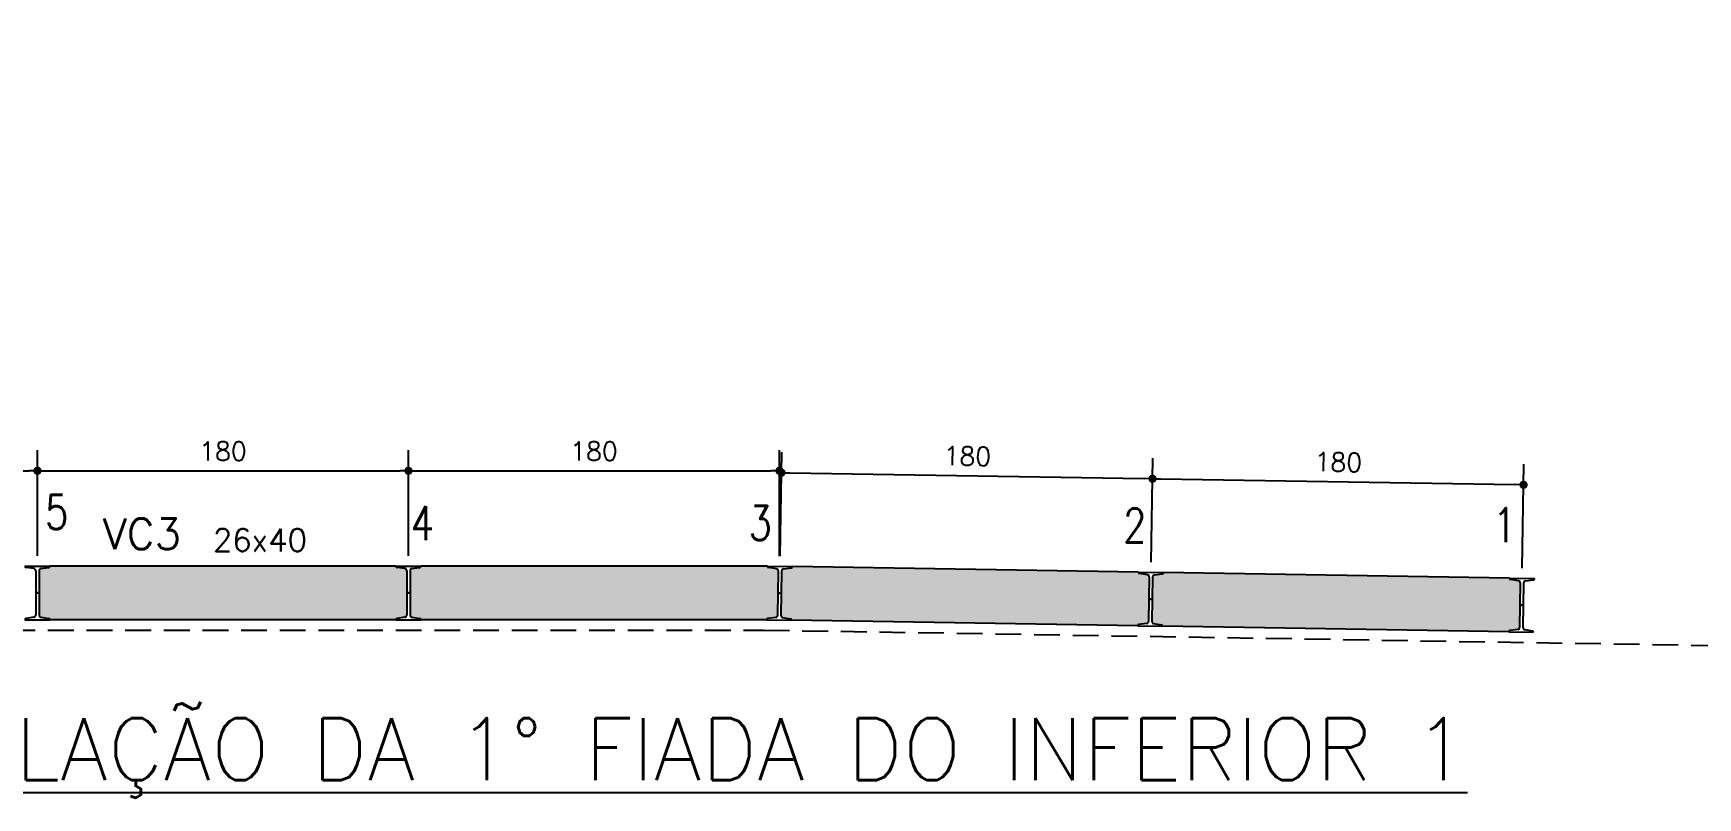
# Model space of a CAD drawing. Extents: x -14651 to 4579, y -10691 to -1290.
# Drawn here: x 1017 to 1824, y -10678 to -10308 of the extents above; entities that cross this region are included whole.
import ezdxf

# ---------------------------------------------------------------- set-up
doc = ezdxf.new("R2010")
doc.units = 0
doc.header["$LTSCALE"] = 25
doc.linetypes.add('DASHED2', pattern=[0.375, 0.25, -0.125])
for name, color, linetype in [('COTA', 1, 'Continuous'), ('H2', 252, 'Continuous'), ('PENA_6', 6, 'Continuous'), ('PROJ', 252, 'Continuous'), ('SOLO-FUNDAÇOES', 7, 'Continuous'), ('SOLOD-TEXTO-007', 7, 'Continuous'), ('T4', 6, 'Continuous'), ('TERRENO', 1, 'DASHED2'), ('VIG-D', 2, 'Continuous'), ('VIG-N', 4, 'Continuous'), ('VIGA', 3, 'Continuous')]:
    doc.layers.add(name, color=color, linetype=linetype)
doc.styles.add('COTA', font='romans.shx')
doc.styles.add('ROMANS', font='ROMANS')
doc.styles.get("Standard").update_dxf_attribs({"font": 'romans.shx'})
doc.styles.add('Texto4', font='romans.shx', dxfattribs={"height": 30})
doc.dimstyles.new('forma', dxfattribs={"dimscale": 5, "dimtxt": 1.8, "dimasz": 0.8, "dimexe": 2, "dimexo": 1, "dimgap": 1, "dimtad": 1, "dimdec": 1, "dimzin": 9, "dimtxsty": 'COTA', "dimblk1": 'DOT', "dimblk2": 'DOT', "dimsah": 1, "dimcen": 0, "dimdle": 1, "dimclrd": 256, "dimclre": 256, "dimclrt": 2, "dimadec": 0, "dimazin": 0, "dimtfac": 1, "dimtdec": 0, "dimtmove": 0, "dimatfit": 3, "dimfxl": 1, "dimtolj": 1, "dimtzin": 0, "dimarcsym": 0})

# ---------------------------------------------------------------- blocks, each defined once
blk = doc.blocks.new('perfilW250x38-5')
at = {"layer": 'PROJ', "linetype": 'Continuous'}
for p, q in [((0.0856, 0.0655), (0.2064, 0.0655)), ((0.1292, 0.0536), (0.0918, 0.0594)), ((0.1378, 0.0434), (0.1378, -0.1724)), ((0.1542, 0.0434), (0.1542, -0.1724)), ((0.1629, 0.0536), (0.2003, 0.0594)), ((0.0856, -0.1945), (0.2064, -0.1945)), ((0.1292, -0.1825), (0.0918, -0.1883)), ((0.1629, -0.1825), (0.2003, -0.1883))]:
    blk.add_line(p, q, dxfattribs=at)
for centre, radius, start, end in [((0.0918, 0.0655), 0.00614, 180, 270), ((0.1276, 0.0434), 0.0102, 0, 81.15819), ((0.1644, 0.0434), 0.0102, 98.84181, 180), ((0.2003, 0.0655), 0.00614, 270, 0), ((0.0918, -0.1945), 0.00614, 90, 180), ((0.1276, -0.1724), 0.0102, 278.84181, 0), ((0.1644, -0.1724), 0.0102, 180, 261.15819), ((0.2003, -0.1945), 0.00614, 0, 90)]:
    blk.add_arc(centre, radius, start, end, dxfattribs=at)
at = {"layer": 'PROJ'}
blk.add_point((0.146, -0.0645), dxfattribs=at)
blk = doc.blocks.new('A$C0fe96c67')
at = {"layer": 'VIGA'}
for points in [[(1853.14, -2230.41), (1685.22, -2230.42)], [(2033.4, -2230.42), (1865.22, -2230.41)], [(2213.4, -2233.35), (2045.47, -2230.61)], [(2393.4, -2236.28), (2225.47, -2233.54)], [(1853.14, -2256.41), (1685.22, -2256.42)], [(2032.99, -2256.42), (1865.22, -2256.41)], [(2212.99, -2259.35), (2045.06, -2256.61)], [(2392.99, -2262.27), (2225.06, -2259.54)]]:
    blk.add_lwpolyline(points, dxfattribs=at)
at = {"layer": 'SOLO-FUNDAÇOES', "color": 111, "xscale": 100, "yscale": 100, "zscale": 100}
for p in [(1664.58, -2236.98), (1844.58, -2236.96)]:
    blk.add_blockref('perfilW250x38-5', p, dxfattribs=at)
at = {"layer": 'SOLO-FUNDAÇOES', "color": 111, "xscale": 100.0000000000001, "yscale": 100.0000000000001, "zscale": 100.0000000000001, "rotation": 359.0990540534243}
for p in [(2024.73, -2236.84), (2204.73, -2239.77), (2384.73, -2242.69)]:
    blk.add_blockref('perfilW250x38-5', p, dxfattribs=at)
at = {"layer": 'SOLOD-TEXTO-007', "style": 'ROMANS', "width": 0.8}
for s, p in [('5', (1682.93, -2212.41)), ('4', (1860.34, -2217.85)), ('3', (2024.24, -2217.74)), ('2', (2205.93, -2218.94)), ('1', (2385.3, -2218.71))]:
    blk.add_text(s, height=16.5, dxfattribs=at).set_placement(p)
blk = doc.blocks.new('_Dot')
at = {"color": 0, "linetype": 'ByBlock', "lineweight": -2}
blk.add_line((-0.5, 0), (-1, 0), dxfattribs=at)
at = {"color": 0, "linetype": 'ByBlock', "const_width": 0.5}
blk.add_lwpolyline([(-0.25, 0, 1), (0.25, 0, 1)], format="xyb", close=True, dxfattribs=at)
blk = doc.blocks.new('*D315')
at = {"layer": 'COTA', "lineweight": -2, "transparency": 16777216}
for p, q in [((873.52, -10560.99), (873.52, -10509.73)), ((1018.52, -10560.99), (1018.52, -10509.73)), ((877.52, -10519.73), (1014.52, -10519.73))]:
    blk.add_line(p, q, dxfattribs=at)
at = {"layer": 'Defpoints', "color": 0, "transparency": 16777216}
for p in [(1018.52, -10519.73), (873.52, -10565.99), (1018.52, -10565.99)]:
    blk.add_point(p, dxfattribs=at)
at = {"layer": 'COTA', "lineweight": -2, "transparency": 16777216, "xscale": 4, "yscale": 4, "zscale": 4, "rotation": 180}
blk.add_blockref('_Dot', (873.52, -10519.73), dxfattribs=at)
at = {"layer": 'COTA', "lineweight": -2, "transparency": 16777216, "xscale": 4, "yscale": 4, "zscale": 4}
blk.add_blockref('_Dot', (1018.52, -10519.73), dxfattribs=at)
at = {"layer": 'COTA', "color": 2, "transparency": 16777216, "insert": (946.02, -10510.23), "char_height": 9, "attachment_point": 5, "style": 'COTA'}
blk.add_mtext('\\A1;145 ', dxfattribs=at)
blk = doc.blocks.new('*D316')
at = {"layer": 'COTA', "lineweight": -2, "transparency": 16777216}
for p, q in [((1018.52, -10560.99), (1018.52, -10509.73)), ((1198.52, -10560.97), (1198.52, -10509.73)), ((1022.52, -10519.73), (1194.52, -10519.73))]:
    blk.add_line(p, q, dxfattribs=at)
at = {"layer": 'Defpoints', "color": 0, "transparency": 16777216}
for p in [(1198.52, -10519.73), (1018.52, -10565.99), (1198.52, -10565.97)]:
    blk.add_point(p, dxfattribs=at)
at = {"layer": 'COTA', "lineweight": -2, "transparency": 16777216, "xscale": 4, "yscale": 4, "zscale": 4, "rotation": 180}
blk.add_blockref('_Dot', (1018.52, -10519.73), dxfattribs=at)
at = {"layer": 'COTA', "lineweight": -2, "transparency": 16777216, "xscale": 4, "yscale": 4, "zscale": 4}
blk.add_blockref('_Dot', (1198.52, -10519.73), dxfattribs=at)
at = {"layer": 'COTA', "color": 2, "transparency": 16777216, "insert": (1108.52, -10510.23), "char_height": 9, "attachment_point": 5, "style": 'COTA'}
blk.add_mtext('\\A1;180 ', dxfattribs=at)
blk = doc.blocks.new('*D317')
at = {"layer": 'COTA', "lineweight": -2, "transparency": 16777216}
for p, q in [((1198.52, -10560.97), (1198.52, -10509.73)), ((1378.53, -10561.08), (1378.53, -10509.73)), ((1202.52, -10519.73), (1374.53, -10519.73))]:
    blk.add_line(p, q, dxfattribs=at)
at = {"layer": 'Defpoints', "color": 0, "transparency": 16777216}
for p in [(1378.53, -10519.73), (1198.52, -10565.97), (1378.53, -10566.08)]:
    blk.add_point(p, dxfattribs=at)
at = {"layer": 'COTA', "lineweight": -2, "transparency": 16777216, "xscale": 4, "yscale": 4, "zscale": 4, "rotation": 180}
blk.add_blockref('_Dot', (1198.52, -10519.73), dxfattribs=at)
at = {"layer": 'COTA', "lineweight": -2, "transparency": 16777216, "xscale": 4, "yscale": 4, "zscale": 4}
blk.add_blockref('_Dot', (1378.53, -10519.73), dxfattribs=at)
at = {"layer": 'COTA', "color": 2, "transparency": 16777216, "insert": (1288.52, -10510.23), "char_height": 9, "attachment_point": 5, "style": 'COTA'}
blk.add_mtext('\\A1;180 ', dxfattribs=at)
blk = doc.blocks.new('*D318')
at = {"layer": 'COTA', "lineweight": -2, "transparency": 16777216}
for p, q in [((1378.85, -10561.08), (1379.67, -10510.66)), ((1558.85, -10564.01), (1559.67, -10513.59)), ((1383.51, -10520.73), (1555.51, -10523.52))]:
    blk.add_line(p, q, dxfattribs=at)
at = {"layer": 'Defpoints', "color": 0, "transparency": 16777216}
for p in [(1559.51, -10523.59), (1378.77, -10566.08), (1558.77, -10569.01)]:
    blk.add_point(p, dxfattribs=at)
at = {"layer": 'COTA', "lineweight": -2, "transparency": 16777216, "xscale": 4, "yscale": 4, "zscale": 4}
for p, rotation in [((1379.51, -10520.66), 179.0684995338381), ((1559.51, -10523.59), 359.0684995338381)]:
    blk.add_blockref('_Dot', p, dxfattribs=dict(at, rotation=rotation))
at = {"layer": 'COTA', "color": 2, "transparency": 16777216, "insert": (1469.67, -10512.63), "char_height": 9, "attachment_point": 5, "rotation": 359.0685, "style": 'COTA'}
blk.add_mtext('\\A1;180 ', dxfattribs=at)
blk = doc.blocks.new('*D319')
at = {"layer": 'COTA', "lineweight": -2, "transparency": 16777216}
for p, q in [((1558.85, -10564.01), (1559.67, -10513.59)), ((1738.85, -10566.94), (1739.67, -10516.52)), ((1563.51, -10523.65), (1735.51, -10526.45))]:
    blk.add_line(p, q, dxfattribs=at)
at = {"layer": 'Defpoints', "color": 0, "transparency": 16777216}
for p in [(1739.51, -10526.51), (1558.77, -10569.01), (1738.77, -10571.94)]:
    blk.add_point(p, dxfattribs=at)
at = {"layer": 'COTA', "lineweight": -2, "transparency": 16777216, "xscale": 4, "yscale": 4, "zscale": 4}
for p, rotation in [((1559.51, -10523.59), 179.0684995338381), ((1739.51, -10526.51), 359.0684995338381)]:
    blk.add_blockref('_Dot', p, dxfattribs=dict(at, rotation=rotation))
at = {"layer": 'COTA', "color": 2, "transparency": 16777216, "insert": (1649.67, -10515.55), "char_height": 9, "attachment_point": 5, "rotation": 359.0685, "style": 'COTA'}
blk.add_mtext('\\A1;180 ', dxfattribs=at)

msp = doc.modelspace()

# ---------------------------------------------------------------- hatches: boundary and pattern name
at = {"layer": 'H2'}
for color, points in [(151, [(1197.7, -10568.18, 0.369704), (1196.83, -10567.17), (1193.09, -10566.59, -0.414214), (1192.48, -10565.97), (1024.56, -10565.99, -0.326447), (1024.13, -10566.57), (1020.2, -10567.18, 0.369704), (1019.34, -10568.2), (1019.34, -10589.78, 0.369704), (1020.2, -10590.79), (1023.94, -10591.37, -0.414188), (1024.56, -10591.99), (1192.48, -10591.97, -0.326447), (1192.91, -10591.39), (1196.83, -10590.78, 0.369704), (1197.7, -10589.77)]), (151, [(1377.92, -10568.28, 0.369704), (1377.07, -10567.25), (1373.34, -10566.61, -0.414214), (1372.73, -10565.99), (1204.56, -10565.97, -0.326447), (1204.13, -10566.56), (1200.2, -10567.17, 0.369704), (1199.34, -10568.18), (1199.34, -10589.77, 0.369704), (1200.2, -10590.78), (1203.94, -10591.36, -0.414214), (1204.56, -10591.97), (1372.32, -10591.98, -0.326447), (1372.76, -10591.41), (1376.7, -10590.86, 0.369704), (1377.58, -10589.86)]), (201, [(1557.92, -10571.2, 0.369704), (1557.07, -10570.18), (1553.34, -10569.54, -0.414214), (1552.73, -10568.91), (1384.81, -10566.18, -0.326447), (1384.37, -10566.76), (1380.44, -10567.3, 0.369704), (1379.56, -10568.3), (1379.22, -10589.89, 0.369704), (1380.07, -10590.91), (1383.8, -10591.55, -0.414214), (1384.4, -10592.17), (1552.32, -10594.91, -0.326447), (1552.76, -10594.33), (1556.7, -10593.78, 0.369704), (1557.58, -10592.79)]), (201, [(1737.92, -10574.13, 0.369704), (1737.07, -10573.11), (1733.34, -10572.46, -0.414214), (1732.73, -10571.84), (1564.81, -10569.1, -0.326447), (1564.37, -10569.68), (1560.44, -10570.23, 0.369704), (1559.56, -10571.23), (1559.22, -10592.81, 0.369704), (1560.07, -10593.84), (1563.8, -10594.48, -0.414214), (1564.4, -10595.1), (1732.32, -10597.84, -0.326447), (1732.76, -10597.26), (1736.7, -10596.71, 0.369704), (1737.58, -10595.71)])]:
    msp.add_hatch(color=color, dxfattribs=at).paths.add_polyline_path(points)

# ---------------------------------------------------------------- linework, layer by layer
at = {"layer": 'TERRENO', "linetype": 'DASHED2', "ltscale": 2}
msp.add_lwpolyline([(2359.47, -8578.84), (1610.11, -8581.94), (927.42, -8584.99), (-330.86, -8594.35), (-501.12, -9591.06), (-585.15, -10102.45), (-671.86, -10538.06), (-680.48, -10588.6), (247, -10593.14), (553.8, -10594.59), (798.65, -10597.01), (1370.85, -10596.96), (1899.7, -10605.56)], dxfattribs=at)

# ---------------------------------------------------------------- block references
at = {"layer": 'PENA_6'}
msp.add_blockref('A$C0fe96c67', (-660.66, -8335.56), dxfattribs=at)

# ---------------------------------------------------------------- texts
at = {"layer": 'T4', "style": 'Texto4'}
msp.add_text('%%UMODULAÇÃO DA 1° FIADA DO INFERIOR 1', height=30, dxfattribs=at).set_placement((893.26, -10669.68))
at = {"layer": 'VIG-D', "linetype": 'Continuous'}
msp.add_text('26x40', height=11, dxfattribs=at).set_placement((1103.63, -10558.82, -0.02))
at = {"layer": 'VIG-N', "linetype": 'Continuous'}
msp.add_text('VC3', height=15, dxfattribs=at).set_placement((1050.29, -10557.79, -0.02))

# ---------------------------------------------------------------- dimensions: what is measured, and where the dimension line sits
at = {"layer": 'COTA'}
for p1, p2, distance, picture, middle in [((873.52, -10565.99), (1018.52, -10565.99), 46.25, '*D315', (946.02, -10510.23)), ((1378.77, -10566.08), (1558.77, -10569.01), 45.43, '*D318', (1469.67, -10512.63))]:
    dim = msp.add_aligned_dim(p1=p1, p2=p2, distance=distance, dimstyle='forma', override={"dimpost": ' '}, dxfattribs=at)
    dim.commit()
    dim.dimension.update_dxf_attribs({"geometry": picture, "text_midpoint": middle})
for base, p1, p2, angle, picture, middle in [((1198.52, -10519.73), (1018.52, -10565.99), (1198.52, -10565.97), 180, '*D316', (1108.52, -10510.23)), ((1378.53, -10519.73), (1198.52, -10565.97), (1378.53, -10566.08), 180, '*D317', (1288.52, -10510.23)), ((1739.51, -10526.51), (1558.77, -10569.01), (1738.77, -10571.94), 179.0685, '*D319', (1649.67, -10515.55))]:
    dim = msp.add_linear_dim(base=base, p1=p1, p2=p2, angle=angle, dimstyle='forma', override={"dimpost": ' ', "dimtmove": 1}, dxfattribs=at)
    dim.commit()
    dim.dimension.update_dxf_attribs({"geometry": picture, "text_midpoint": middle})

doc.saveas('drawing.dxf')
